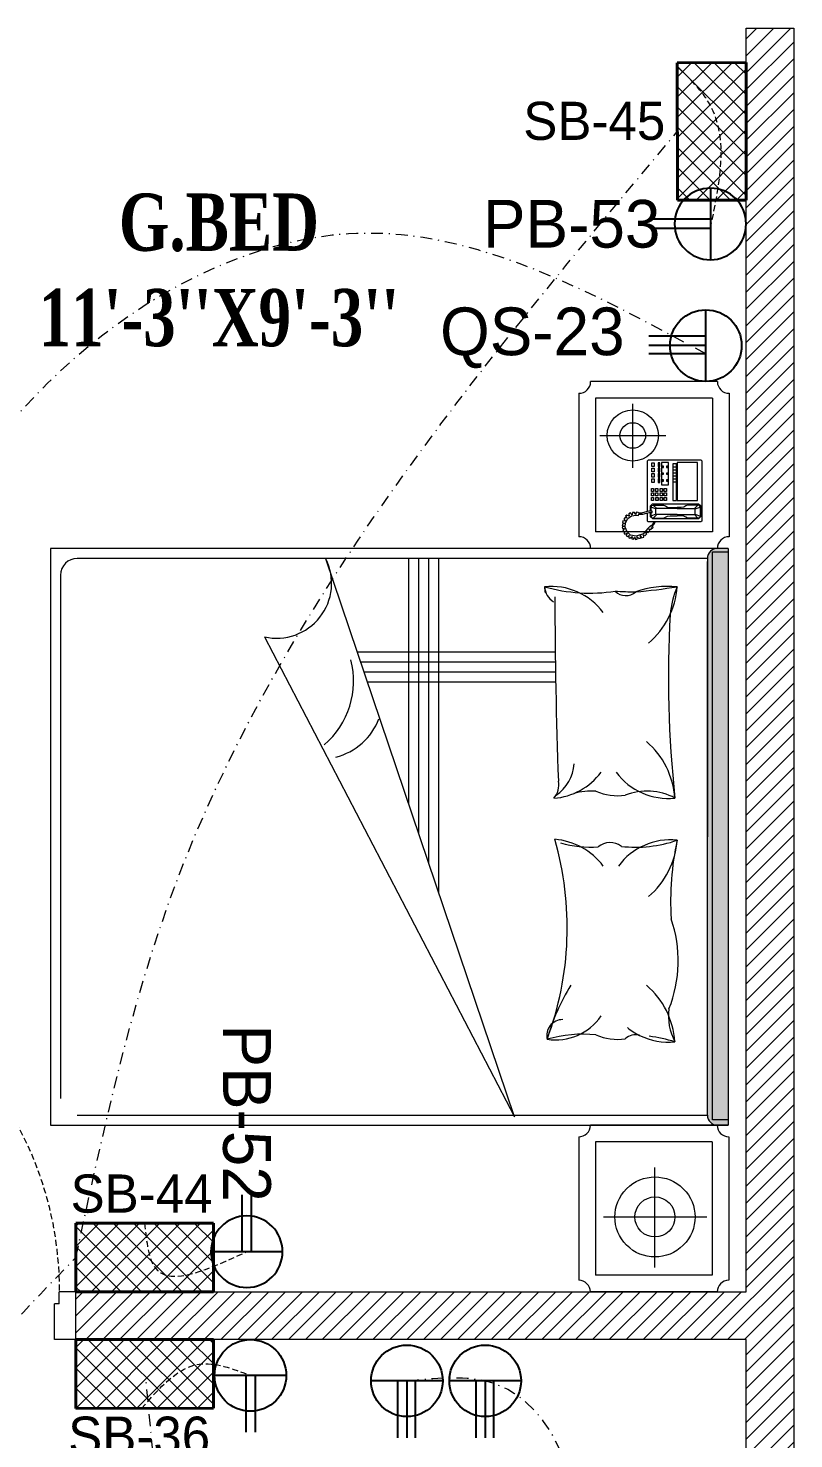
# Model space of a CAD drawing. Header units: inches. Extents: x 109699 to 44449955, y -10987 to 15824140.
# Drawn here: x 199051.5 to 199131.6, y -3446.8 to -3299 of the extents above; entities that cross this region are included whole.
import ezdxf

# ---------------------------------------------------------------- set-up
doc = ezdxf.new("R2010")
doc.units = ezdxf.units.IN
doc.header["$LTSCALE"] = 5
doc.header["$MEASUREMENT"] = 0
for name, pattern in [('DASHDOT', [1, 0.5, -0.25, 0, -0.25]), ('DASHED2', [0.375, 0.25, -0.125]), ('HIDDEN', [0.375, 0.25, -0.125])]:
    doc.linetypes.add(name, pattern=pattern)
doc.layers.get('0').update_dxf_attribs({"color": 123})
for name, color, linetype, lineweight in [('@NORMAL', 7, 'Continuous', 5), ('AC In', 244, 'DASHED2', 30), ('door', 8, 'Continuous', 9), ('E-Con-Point', 5, 'DASHED2', 13), ('E-PB-Socket-5A', 203, 'Continuous', 13), ('E-QS-Socket-15A', 1, 'Continuous', 9), ('E-SB-Switch-Board', 106, 'Continuous', 18), ('fixture', 255, 'Continuous', 0), ('ha', 252, 'Continuous', 5), ('QS For edit', 139, 'Continuous', 35), ('SB', 1, 'DASHDOT', 20), ('WALL-1', 8, 'Continuous', 9)]:
    doc.layers.add(name, color=color, linetype=linetype, lineweight=lineweight)
doc.layers.add('T', color=8, linetype='Continuous')
doc.styles.get("Standard").update_dxf_attribs({"font": 'times.ttf'})
doc.styles.add('style2', font='ARIALN.TTF', dxfattribs={"width": 0.75, "height": 3})

# ---------------------------------------------------------------- blocks, each defined once
blk = doc.blocks.new('Door-40')
at = {"layer": 'door', "ltscale": 0.5}
for p, q in [((0, 40), (5, 40)), ((0, 40), (0, 37.75)), ((5, 40), (5, 38.24999999999636)), ((0, 37.75), (3.75, 37.75000000000364)), ((3.75, 38.24999999999636), (3.75, 37.75000000000364)), ((3.75, 38.24999999999636), (5, 38.24999999999636)), ((0, 0), (0, 2.25)), ((0, 2.25), (3.75, 2.249999999996362)), ((3.75, 1.750000000003638), (3.75, 2.249999999996362)), ((3.75, 1.750000000003638), (5, 1.750000000003638)), ((4.010000000002037, 1.760000000002037), (4.010000000002037, 1.75)), ((5.010000000002037, 1.760000000002037), (4.010000000002037, 1.760000000002037)), ((5, 1.750000000003638), (5.010400642058812, 1.750000000007276)), ((5, 0), (5, 1.750000000003638)), ((5.135000000002037, 2.913192669428099), (5.145000000004075, 2.913192669428099)), ((5.135000000002037, 1.885000000002037), (5.135000000002037, 2.913192669428099)), ((5.145000000004075, 1.895000000000437), (5.145000000004075, 1.884599357945262)), ((0, 0), (5, 0)), ((0, 0), (5, 0))]:
    blk.add_line(p, q, dxfattribs=at)
blk.add_lwpolyline([(41.625, 3.145000000000437), (5.145000000004075, 3.145000000000437), (5.145000000004075, 1.895000000000437), (41.625, 1.895000000000437)], close=True, dxfattribs=at)
blk.add_circle((5.135000000002037, 1.760000000002037), 0.1249999999999983, dxfattribs=at)
at = {"layer": 'door', "linetype": 'HIDDEN', "ltscale": 0.5}
blk.add_arc((5.156161382139544, 1.755015969829401), 36.49531813451388, 2.182731632980644, 90.24516611661387, dxfattribs=at)
blk = doc.blocks.new('tgfre')
at = {"layer": 'fixture'}
h = blk.add_hatch(color=256, dxfattribs=at)
edge = h.paths.add_edge_path()
edge.add_line((17689.79332129713, -2545028.964245582), (17718.97156130848, -2545028.964245582))
edge.add_ellipse((17718.97156130848, -2545027.915925581), major_axis=(0.7412741810021313, 0.7412741810021312), ratio=0.999999999963271, start_angle=225.0000000010522, end_angle=315.0000355364076)
edge.add_line((17720.01988130889, -2545027.915924931), (17720.01988130884, -2545027.915925581))
edge.add_line((17720.01988130884, -2545027.915925581), (17720.01988130884, -2545026.804643255))
edge.add_line((17720.01988130884, -2545026.804643255), (17719.45594405886, -2545026.804643255))
edge.add_line((17719.45594405886, -2545026.804643255), (17719.45594405886, -2545028.442643255))
edge.add_line((17719.45594405886, -2545028.442643255), (17659.91620128561, -2545028.442643255))
edge.add_line((17659.91620128561, -2545028.442643255), (17659.91620128561, -2545026.804643255))
edge.add_line((17659.91620128561, -2545026.804643255), (17659.56676128539, -2545026.804643255))
edge.add_line((17659.56676128539, -2545026.804643255), (17659.56676128539, -2545027.915925581))
edge.add_ellipse((17660.6150812858, -2545027.915925581), major_axis=(0.7412741809921982, 0.7412741809921981), ratio=0.9999999999881061, start_angle=134.9999999996593, end_angle=225.0001842073806)
edge.add_line((17660.61508465616, -2545028.964245581), (17660.61508128577, -2545028.964245581))
edge.add_line((17660.61508128577, -2545028.964245582), (17689.79332129713, -2545028.964245582))
blk.add_hatch(color=256, dxfattribs=at).paths.add_polyline_path([(17659.91620128561, -2545026.804643255), (17659.91620128561, -2545028.442643255), (17719.45594405886, -2545028.442643255), (17719.45594405886, -2545026.804643255)])
for p, q in [((17643.31780127913, -2545026.692885581), (17658.343721285, -2545026.692885581)), ((17659.56676128539, -2545026.804643255), (17659.56676128539, -2545097.740963253)), ((17659.56676128539, -2545026.804643255), (17720.01988130884, -2545026.804643255)), ((17659.91620128561, -2545028.442643255), (17659.91620128561, -2545026.804643255)), ((17659.91620128561, -2545026.804643255), (17719.45594405886, -2545026.804643255)), ((17719.45594405886, -2545026.804643255), (17720.01988130884, -2545026.804643255)), ((17719.45594405886, -2545026.804643255), (17719.45594405886, -2545028.442643255)), ((17720.01988130884, -2545026.804643255), (17720.01988130884, -2545027.915925581)), ((17720.01988130884, -2545097.740963253), (17720.01988130884, -2545026.804643255)), ((17721.2426569502, -2545026.716426946), (17736.26857695606, -2545026.716426946)), ((17642.09476127854, -2545027.915925581), (17642.09476127854, -2545041.194645581)), ((17659.56676128536, -2545027.915925581), (17659.56676128536, -2545041.194645581)), ((17720.01961694984, -2545027.939466946), (17720.01961694984, -2545041.218186945)), ((17737.49161695666, -2545027.939466946), (17737.49161695666, -2545041.218186945)), ((17643.84196127931, -2545028.440085581), (17657.81956128482, -2545028.440085581)), ((17643.84196127931, -2545028.440085581), (17643.84196127931, -2545040.670485581)), ((17650.40194669322, -2545029.560375268), (17650.32206470935, -2545029.640257252)), ((17650.32206470935, -2545029.640257252), (17650.32206470935, -2545035.152114148)), ((17650.40194669322, -2545029.560375268), (17656.71262343187, -2545029.560375268)), ((17654.91527879113, -2545029.879903204), (17655.07504275913, -2545029.680198244)), ((17654.91527879113, -2545034.712763236), (17654.91527879113, -2545029.879903204)), ((17655.07504275913, -2545029.80002122), (17655.03510176705, -2545029.959785188)), ((17655.07504275913, -2545029.680198244), (17656.2732725197, -2545029.680198244)), ((17655.23480672712, -2545029.720139236), (17655.07504275913, -2545029.80002122)), ((17655.23480672712, -2545029.720139236), (17656.19339053557, -2545029.720139236)), ((17655.43451168717, -2545030.239372132), (17655.23480672712, -2545029.720139236)), ((17655.99368557552, -2545030.239372132), (17656.19339053557, -2545029.720139236)), ((17656.19339053557, -2545029.720139236), (17656.35315450357, -2545029.80002122)), ((17656.2732725197, -2545029.680198244), (17656.47297747975, -2545029.879903204)), ((17656.35315450357, -2545029.80002122), (17656.39309549562, -2545029.959785188)), ((17656.47297747975, -2545029.879903204), (17656.47297747975, -2545034.672822244)), ((17656.71262343187, -2545029.560375268), (17656.79250541574, -2545029.640257252)), ((17656.79250541574, -2545029.640257252), (17656.79250541574, -2545035.152114148)), ((17657.81956128482, -2545028.440085581), (17657.81956128482, -2545040.670485581)), ((17719.45594405886, -2545028.442643255), (17659.91620128561, -2545028.442643255)), ((17660.61508128577, -2545028.964245582), (17689.79332129713, -2545028.964245582)), ((17660.61508128577, -2545028.964245582), (17660.61508128577, -2545094.945443253)), ((17689.79332129713, -2545028.964245582), (17660.9496985357, -2545028.964245582)), ((17718.97156130848, -2545028.964245582), (17689.79332129713, -2545028.964245582)), ((17718.97156130848, -2545094.945443253), (17718.97156130848, -2545028.964245582)), ((17721.76681695037, -2545028.463626945), (17735.74441695589, -2545028.463626945)), ((17721.76681695037, -2545028.463626945), (17721.76681695037, -2545040.694026945)), ((17729.63509071153, -2545039.852588492), (17729.63509071153, -2545029.03529376)), ((17735.74441695589, -2545028.463626945), (17735.74441695589, -2545040.694026945)), ((17650.56171066148, -2545029.99972618), (17650.56171066148, -2545032.116598757)), ((17654.55580986282, -2545029.99972618), (17650.56171066148, -2545029.99972618)), ((17654.55580986282, -2545032.116598757), (17654.55580986282, -2545029.99972618)), ((17655.03510176705, -2545029.959785188), (17655.03510176705, -2545031.038191972)), ((17655.03510176705, -2545029.959785188), (17655.39457069535, -2545030.319254116)), ((17655.03510176705, -2545031.038191972), (17655.11498375118, -2545031.237896932)), ((17655.11498375118, -2545031.237896932), (17655.23480672712, -2545031.437601892)), ((17655.39457069535, -2545030.319254116), (17655.43451168717, -2545030.239372132)), ((17655.39457069535, -2545032.116598757), (17655.39457069535, -2545030.319254116)), ((17655.99368557552, -2545030.239372132), (17655.43451168717, -2545030.239372132)), ((17656.03362656757, -2545030.319254116), (17655.99368557552, -2545030.239372132)), ((17656.39309549562, -2545029.959785188), (17656.03362656757, -2545030.319254116)), ((17656.03362656757, -2545032.116598757), (17656.03362656757, -2545030.319254116)), ((17656.31321351152, -2545031.237896932), (17656.19339053557, -2545031.437601892)), ((17656.39309549562, -2545031.038191972), (17656.31321351152, -2545031.237896932)), ((17656.39309549562, -2545029.959785188), (17656.39309549562, -2545031.038191972)), ((17650.56171066148, -2545032.116598757), (17654.55580986282, -2545032.116598757)), ((17650.72147462948, -2545032.19648074), (17650.72147462948, -2545032.59589066)), ((17654.55580986282, -2545032.19648074), (17650.72147462948, -2545032.19648074)), ((17650.72147462948, -2545032.59589066), (17654.55580986282, -2545032.59589066)), ((17651.04100256547, -2545032.19648074), (17651.04100256547, -2545032.59589066)), ((17651.3605305017, -2545032.19648074), (17651.3605305017, -2545032.59589066)), ((17651.68005843769, -2545032.19648074), (17651.68005843769, -2545032.59589066)), ((17651.99958637392, -2545032.19648074), (17651.99958637392, -2545032.59589066)), ((17652.31911431017, -2545032.19648074), (17652.31911431017, -2545032.59589066)), ((17652.63864224614, -2545032.19648074), (17652.63864224614, -2545032.59589066)), ((17654.55580986282, -2545032.59589066), (17654.55580986282, -2545032.19648074)), ((17655.23480672712, -2545031.437601892), (17655.27474771917, -2545031.717188836)), ((17655.27474771917, -2545031.717188836), (17655.27474771917, -2545032.116598757)), ((17655.27474771917, -2545032.875477604), (17655.27474771917, -2545032.116598757)), ((17655.39457069535, -2545032.116598757), (17655.39457069535, -2545034.273412324)), ((17656.03362656757, -2545032.116598757), (17656.03362656757, -2545034.273412324)), ((17656.19339053557, -2545031.437601892), (17656.15344954352, -2545031.717188836)), ((17656.15344954352, -2545031.717188836), (17656.15344954352, -2545032.116598757)), ((17656.15344954352, -2545032.875477604), (17656.15344954352, -2545032.116598757)), ((17647.73644824015, -2545040.232594247), (17647.73644824015, -2545033.309525618)), ((17650.56171066148, -2545033.035241572), (17650.56171066148, -2545033.754179428)), ((17652.91822919031, -2545033.035241572), (17650.56171066148, -2545033.035241572)), ((17650.56171066148, -2545033.754179428), (17652.91822919031, -2545033.754179428)), ((17650.6016516533, -2545033.953884388), (17650.6016516533, -2545034.113648356)), ((17651.00106157365, -2545033.953884388), (17650.6016516533, -2545033.953884388)), ((17650.6016516533, -2545034.113648356), (17651.00106157365, -2545034.113648356)), ((17650.96112058157, -2545033.115123556), (17650.96112058157, -2545033.234946532)), ((17651.08094355752, -2545033.115123556), (17650.96112058157, -2545033.115123556)), ((17650.96112058157, -2545033.234946532), (17651.08094355752, -2545033.234946532)), ((17650.96112058157, -2545033.554474468), (17650.96112058157, -2545033.674297444)), ((17651.08094355752, -2545033.554474468), (17650.96112058157, -2545033.554474468)), ((17650.96112058157, -2545033.674297444), (17651.08094355752, -2545033.674297444)), ((17651.00106157365, -2545034.113648356), (17651.00106157365, -2545033.953884388)), ((17651.08094355752, -2545033.234946532), (17651.08094355752, -2545033.115123556)), ((17651.08094355752, -2545033.674297444), (17651.08094355752, -2545033.554474468)), ((17651.16082554165, -2545033.953884388), (17651.16082554165, -2545034.113648356)), ((17651.56023546174, -2545033.953884388), (17651.16082554165, -2545033.953884388)), ((17651.16082554165, -2545034.113648356), (17651.56023546174, -2545034.113648356)), ((17651.56023546174, -2545034.113648356), (17651.56023546174, -2545033.953884388)), ((17651.79988141387, -2545033.115123556), (17651.68005843769, -2545033.115123556)), ((17651.68005843769, -2545033.115123556), (17651.68005843769, -2545033.234946532)), ((17651.68005843769, -2545033.234946532), (17651.79988141387, -2545033.234946532)), ((17651.79988141387, -2545033.554474468), (17651.68005843769, -2545033.554474468)), ((17651.68005843769, -2545033.554474468), (17651.68005843769, -2545033.674297444)), ((17651.68005843769, -2545033.674297444), (17651.79988141387, -2545033.674297444)), ((17651.71999942974, -2545033.953884388), (17651.71999942974, -2545034.113648356)), ((17652.11940934986, -2545033.953884388), (17651.71999942974, -2545033.953884388)), ((17651.71999942974, -2545034.113648356), (17652.11940934986, -2545034.113648356)), ((17651.79988141387, -2545033.234946532), (17651.79988141387, -2545033.115123556)), ((17651.79988141387, -2545033.674297444), (17651.79988141387, -2545033.554474468)), ((17652.11940934986, -2545034.113648356), (17652.11940934986, -2545033.953884388)), ((17652.67858323822, -2545033.953884388), (17652.27917331809, -2545033.953884388)), ((17652.27917331809, -2545033.953884388), (17652.27917331809, -2545034.113648356)), ((17652.27917331809, -2545034.113648356), (17652.67858323822, -2545034.113648356)), ((17652.51881927022, -2545033.115123556), (17652.39899629404, -2545033.115123556)), ((17652.39899629404, -2545033.115123556), (17652.39899629404, -2545033.234946532)), ((17652.39899629404, -2545033.234946532), (17652.51881927022, -2545033.234946532)), ((17652.51881927022, -2545033.554474468), (17652.39899629404, -2545033.554474468)), ((17652.39899629404, -2545033.554474468), (17652.39899629404, -2545033.674297444)), ((17652.39899629404, -2545033.674297444), (17652.51881927022, -2545033.674297444)), ((17652.51881927022, -2545033.234946532), (17652.51881927022, -2545033.115123556)), ((17652.51881927022, -2545033.674297444), (17652.51881927022, -2545033.554474468)), ((17652.67858323822, -2545034.113648356), (17652.67858323822, -2545033.953884388)), ((17652.91822919031, -2545033.754179428), (17652.91822919031, -2545033.035241572)), ((17653.27769811839, -2545033.474592484), (17653.27769811839, -2545033.234946532)), ((17653.27769811839, -2545033.234946532), (17653.59722605461, -2545033.234946532)), ((17653.59722605461, -2545033.474592484), (17653.27769811839, -2545033.474592484)), ((17653.27769811839, -2545033.913943396), (17653.27769811839, -2545033.674297444)), ((17653.27769811839, -2545033.674297444), (17653.59722605461, -2545033.674297444)), ((17653.59722605461, -2545033.913943396), (17653.27769811839, -2545033.913943396)), ((17653.27769811839, -2545034.3932353), (17653.27769811839, -2545034.153589348)), ((17653.27769811839, -2545034.153589348), (17653.59722605461, -2545034.153589348)), ((17653.59722605461, -2545033.234946532), (17653.59722605461, -2545033.474592484)), ((17653.59722605461, -2545033.674297444), (17653.59722605461, -2545033.913943396)), ((17653.59722605461, -2545034.153589348), (17653.59722605461, -2545034.3932353)), ((17653.75699002261, -2545033.234946532), (17654.07651795883, -2545033.234946532)), ((17653.75699002261, -2545033.474592484), (17653.75699002261, -2545033.234946532)), ((17654.07651795883, -2545033.474592484), (17653.75699002261, -2545033.474592484)), ((17653.75699002261, -2545033.913943396), (17653.75699002261, -2545033.674297444)), ((17653.75699002261, -2545033.674297444), (17654.07651795883, -2545033.674297444)), ((17654.07651795883, -2545033.913943396), (17653.75699002261, -2545033.913943396)), ((17653.75699002261, -2545034.153589348), (17654.07651795883, -2545034.153589348)), ((17653.75699002261, -2545034.3932353), (17653.75699002261, -2545034.153589348)), ((17654.07651795883, -2545033.234946532), (17654.07651795883, -2545033.474592484)), ((17654.07651795883, -2545033.674297444), (17654.07651795883, -2545033.913943396)), ((17654.07651795883, -2545034.153589348), (17654.07651795883, -2545034.3932353)), ((17654.23628192683, -2545033.474592484), (17654.23628192683, -2545033.234946532)), ((17654.23628192683, -2545033.234946532), (17654.55580986282, -2545033.234946532)), ((17654.55580986282, -2545033.474592484), (17654.23628192683, -2545033.474592484)), ((17654.23628192683, -2545033.913943396), (17654.23628192683, -2545033.674297444)), ((17654.23628192683, -2545033.674297444), (17654.55580986282, -2545033.674297444)), ((17654.55580986282, -2545033.913943396), (17654.23628192683, -2545033.913943396)), ((17654.23628192683, -2545034.113648356), (17654.55580986282, -2545034.113648356)), ((17654.23628192683, -2545034.353294308), (17654.23628192683, -2545034.113648356)), ((17654.55580986282, -2545033.234946532), (17654.55580986282, -2545033.474592484)), ((17654.55580986282, -2545033.674297444), (17654.55580986282, -2545033.913943396)), ((17654.55580986282, -2545034.113648356), (17654.55580986282, -2545034.353294308)), ((17655.03510176705, -2545033.554474468), (17655.11498375118, -2545033.354769508)), ((17655.03510176705, -2545034.632881252), (17655.03510176705, -2545033.554474468)), ((17655.03510176705, -2545034.632881252), (17655.39457069535, -2545034.273412324)), ((17655.11498375118, -2545033.354769508), (17655.23480672712, -2545033.155064548)), ((17655.23480672712, -2545033.155064548), (17655.27474771917, -2545032.875477604)), ((17655.39457069535, -2545034.273412324), (17655.43451168717, -2545034.353294308)), ((17656.03362656757, -2545034.273412324), (17655.99368557552, -2545034.353294308)), ((17656.39309549562, -2545034.632881252), (17656.03362656757, -2545034.273412324)), ((17656.19339053557, -2545033.155064548), (17656.15344954352, -2545032.875477604)), ((17656.31321351152, -2545033.354769508), (17656.19339053557, -2545033.155064548)), ((17656.39309549562, -2545033.554474468), (17656.31321351152, -2545033.354769508)), ((17656.39309549562, -2545034.632881252), (17656.39309549562, -2545033.554474468)), ((17650.32206470935, -2545035.152114148), (17650.40194669322, -2545035.231996132)), ((17655.71208607324, -2545035.231996132), (17650.40194669322, -2545035.231996132)), ((17650.6016516533, -2545034.552999268), (17651.00106157365, -2545034.552999268)), ((17650.6016516533, -2545034.79264522), (17650.6016516533, -2545034.552999268)), ((17651.00106157365, -2545034.79264522), (17650.6016516533, -2545034.79264522)), ((17651.00106157365, -2545034.552999268), (17651.00106157365, -2545034.79264522)), ((17651.16082554165, -2545034.79264522), (17651.16082554165, -2545034.552999268)), ((17651.16082554165, -2545034.552999268), (17651.56023546174, -2545034.552999268)), ((17651.56023546174, -2545034.79264522), (17651.16082554165, -2545034.79264522)), ((17651.56023546174, -2545034.552999268), (17651.56023546174, -2545034.79264522)), ((17651.71999942974, -2545034.552999268), (17652.11940934986, -2545034.552999268)), ((17651.71999942974, -2545034.79264522), (17651.71999942974, -2545034.552999268)), ((17652.11940934986, -2545034.79264522), (17651.71999942974, -2545034.79264522)), ((17652.11940934986, -2545034.552999268), (17652.11940934986, -2545034.79264522)), ((17652.27917331809, -2545034.79264522), (17652.27917331809, -2545034.552999268)), ((17652.27917331809, -2545034.552999268), (17652.67858323822, -2545034.552999268)), ((17652.67858323822, -2545034.79264522), (17652.27917331809, -2545034.79264522)), ((17652.67858323822, -2545034.552999268), (17652.67858323822, -2545034.79264522)), ((17653.59722605461, -2545034.3932353), (17653.27769811839, -2545034.3932353)), ((17653.27769811839, -2545034.832586212), (17653.27769811839, -2545034.59294026)), ((17653.27769811839, -2545034.59294026), (17653.59722605461, -2545034.59294026)), ((17653.59722605461, -2545034.832586212), (17653.27769811839, -2545034.832586212)), ((17653.59722605461, -2545034.59294026), (17653.59722605461, -2545034.832586212)), ((17654.07651795883, -2545034.3932353), (17653.75699002261, -2545034.3932353)), ((17653.75699002261, -2545034.832586212), (17653.75699002261, -2545034.59294026)), ((17653.75699002261, -2545034.59294026), (17654.07651795883, -2545034.59294026)), ((17654.07651795883, -2545034.832586212), (17653.75699002261, -2545034.832586212)), ((17654.07651795883, -2545034.59294026), (17654.07651795883, -2545034.832586212)), ((17654.55580986282, -2545034.353294308), (17654.23628192683, -2545034.353294308)), ((17654.23628192683, -2545034.59294026), (17654.55580986282, -2545034.59294026)), ((17654.23628192683, -2545034.832586212), (17654.23628192683, -2545034.59294026)), ((17654.55580986282, -2545034.832586212), (17654.23628192683, -2545034.832586212)), ((17654.55580986282, -2545034.59294026), (17654.55580986282, -2545034.832586212)), ((17655.11498375118, -2545034.912468196), (17654.91527879113, -2545034.712763236)), ((17655.07504275913, -2545034.79264522), (17655.03510176705, -2545034.632881252)), ((17655.23480672712, -2545034.872527204), (17655.07504275913, -2545034.79264522)), ((17655.67674789164, -2545034.912468196), (17655.11498375118, -2545034.912468196)), ((17655.43451168717, -2545034.353294308), (17655.23480672712, -2545034.872527204)), ((17655.23480672712, -2545034.872527204), (17655.67610032868, -2545034.872527204)), ((17655.99368557552, -2545034.353294308), (17655.43451168717, -2545034.353294308)), ((17655.79398061548, -2545034.752704228), (17655.67415763927, -2545034.752704228)), ((17655.67415763927, -2545034.752704228), (17655.67974206124, -2545035.097145343)), ((17655.67974206124, -2545035.097145343), (17655.77673816163, -2545035.501547888)), ((17655.77673816163, -2545035.501547888), (17655.87373426178, -2545035.881686296)), ((17655.81715320126, -2545035.072881205), (17655.79398061548, -2545034.752704228)), ((17655.80265271978, -2545034.872527204), (17656.19339053557, -2545034.872527204)), ((17656.2732725197, -2545034.912468196), (17655.80554342142, -2545034.912468196)), ((17655.87373426178, -2545035.331698817), (17655.81715320126, -2545035.072881205)), ((17656.71262343187, -2545035.231996132), (17655.8519378948, -2545035.231996132)), ((17655.97073036194, -2545035.711837225), (17655.87373426178, -2545035.331698817)), ((17655.99497938086, -2545035.905950434), (17655.97073036194, -2545035.711837225)), ((17655.99368557552, -2545034.353294308), (17656.19339053557, -2545034.872527204)), ((17656.19339053557, -2545034.872527204), (17656.35315450357, -2545034.79264522)), ((17656.47297747975, -2545034.672822244), (17656.2732725197, -2545034.912468196)), ((17656.35315450357, -2545034.79264522), (17656.39309549562, -2545034.632881252)), ((17656.79250541574, -2545035.152114148), (17656.71262343187, -2545035.231996132)), ((17657.03222397459, -2545034.522319588), (17656.79250541574, -2545034.433176292)), ((17656.79250541574, -2545034.59294026), (17656.96890705641, -2545034.641992799)), ((17656.96890705641, -2545034.641992799), (17657.13071692167, -2545034.768705601)), ((17657.14478733874, -2545034.634953209), (17657.03222397459, -2545034.522319588)), ((17657.13071692167, -2545034.768705601), (17657.17292820031, -2545034.825022412)), ((17657.2292098685, -2545034.712388792), (17657.14478733874, -2545034.634953209)), ((17657.17292820031, -2545034.825022412), (17657.25735073033, -2545034.817982779)), ((17657.25735073033, -2545034.817982779), (17657.17292820031, -2545034.902457995)), ((17657.17292820031, -2545034.902457995), (17657.49654790314, -2545035.191081595)), ((17657.37694931673, -2545034.656071981), (17657.2292098685, -2545034.712388792)), ((17657.44730142973, -2545034.726468015), (17657.37694931673, -2545034.656071981)), ((17657.3910197338, -2545034.846141185), (17657.44730142973, -2545034.726468015)), ((17657.48951268088, -2545034.768705601), (17657.3910197338, -2545034.846141185)), ((17657.59504085022, -2545034.88133918), (17657.48951268088, -2545034.768705601)), ((17657.49654790314, -2545035.191081595), (17658.02418872216, -2545035.641615993)), ((17657.5106183202, -2545035.113646012), (17657.59504085022, -2545034.88133918)), ((17657.72870988114, -2545035.001012392), (17657.5106183202, -2545035.113646012)), ((17657.91162535801, -2545035.177002372), (17657.72870988114, -2545035.001012392)), ((17657.86941407938, -2545035.430427975), (17657.91162535801, -2545035.177002372)), ((17658.05232958397, -2545035.317794397), (17657.86941407938, -2545035.430427975)), ((17658.03189753456, -2545035.655220868), (17658.29863681633, -2545036.415497648)), ((17658.20710422675, -2545035.479705195), (17658.05232958397, -2545035.317794397)), ((17658.14378733627, -2545035.655695175), (17658.20710422675, -2545035.479705195)), ((17658.38754991847, -2545035.630956694), (17658.14505965562, -2545035.655220868)), ((17658.46029697525, -2545035.873598214), (17658.38754991847, -2545035.630956694)), ((17734.92281371579, -2545034.455995287), (17724.43550321204, -2545034.455995287)), ((17651.12059096288, -2545036.778774595), (17644.40871224046, -2545036.778774595)), ((17655.80098718058, -2545036.229472485), (17655.78482115964, -2545036.423585693)), ((17655.78482115964, -2545036.423585693), (17656.01922842447, -2545036.464025959)), ((17656.01922842447, -2545036.464025959), (17655.79290418231, -2545036.601522811)), ((17655.79290418231, -2545036.601522811), (17655.80907020325, -2545036.819900193)), ((17655.88990028246, -2545036.140503908), (17655.80098718058, -2545036.229472485)), ((17655.80907020325, -2545036.819900193), (17656.06772646232, -2545036.844164331)), ((17656.06772646232, -2545036.844164331), (17655.84140222019, -2545037.022101448)), ((17655.84140222019, -2545037.022101448), (17655.94648134301, -2545037.208126647)), ((17655.87373426178, -2545035.881686296), (17655.86565126377, -2545036.091975597)), ((17655.86565126377, -2545036.091975597), (17655.88990028246, -2545036.140503908)), ((17655.94648134301, -2545037.208126647), (17656.1889715814, -2545037.159598336)), ((17655.98689638288, -2545036.116239771), (17655.99497938086, -2545035.905950434)), ((17656.13239054527, -2545036.221384402), (17655.98689638288, -2545036.116239771)), ((17656.1889715814, -2545037.159598336), (17656.07580948502, -2545037.386063764)), ((17656.10005850368, -2545036.407409602), (17656.13239054527, -2545036.221384402)), ((17656.14047354355, -2545036.916956816), (17656.10005850368, -2545036.407409602)), ((17656.44762786492, -2545037.305183233), (17656.14047354355, -2545036.916956816)), ((17658.18547469523, -2545037.022101448), (17657.82982231159, -2545037.369887636)), ((17658.29863681633, -2545036.415497648), (17658.18547469523, -2545037.022101448)), ((17658.20164071617, -2545037.159598336), (17658.43604795632, -2545037.232390785)), ((17658.31480283724, -2545037.377975719), (17658.20164071617, -2545037.159598336)), ((17658.2258897351, -2545035.962566791), (17658.46029697525, -2545035.873598214)), ((17658.48454601859, -2545035.954478745), (17658.2258897351, -2545035.962566791)), ((17658.50071203953, -2545037.070629759), (17658.30671981457, -2545036.852252376)), ((17658.30671981457, -2545036.852252376), (17658.5572930754, -2545036.860340459)), ((17658.37138389752, -2545036.302264933), (17658.54112707914, -2545036.140503908)), ((17658.58962511702, -2545036.302264933), (17658.37138389752, -2545036.302264933)), ((17658.37946689577, -2545036.577258673), (17658.63004015663, -2545036.504466188)), ((17658.58962511702, -2545036.698579433), (17658.37946689577, -2545036.577258673)), ((17658.43604795632, -2545037.232390785), (17658.50071203953, -2545037.070629759)), ((17658.54112707914, -2545036.140503908), (17658.48454601859, -2545035.954478745)), ((17658.5572930754, -2545036.860340459), (17658.58962511702, -2545036.698579433)), ((17658.63004015663, -2545036.504466188), (17658.58962511702, -2545036.302264933)), ((17656.07580948502, -2545037.386063764), (17656.1970546041, -2545037.531648662)), ((17656.1970546041, -2545037.531648662), (17656.38296380636, -2545037.39415181)), ((17656.38296380636, -2545037.39415181), (17656.35063176477, -2545037.612529193)), ((17656.35063176477, -2545037.612529193), (17656.50420892544, -2545037.709585779)), ((17656.87602730561, -2545037.531648662), (17656.44762786492, -2545037.305183233)), ((17656.50420892544, -2545037.709585779), (17656.69820112601, -2545037.547824753)), ((17656.69820112601, -2545037.547824753), (17656.67395210706, -2545037.814730447)), ((17656.67395210706, -2545037.814730447), (17656.84369528844, -2545037.863258759)), ((17656.84369528844, -2545037.863258759), (17656.94877438684, -2545037.644881376)), ((17657.36100783126, -2545037.572088927), (17656.87602730561, -2545037.531648662)), ((17656.94877438684, -2545037.644881376), (17657.04577048699, -2545037.863258759)), ((17657.04577048699, -2545037.863258759), (17657.18318165166, -2545037.87943485)), ((17657.18318165166, -2545037.87943485), (17657.23976268753, -2545037.644881376)), ((17657.23976268753, -2545037.644881376), (17657.32867578967, -2545037.903699024)), ((17657.32867578967, -2545037.903699024), (17657.48225295034, -2545037.863258759)), ((17657.82982231159, -2545037.369887636), (17657.36100783126, -2545037.572088927)), ((17657.48225295034, -2545037.863258759), (17657.49033597304, -2545037.644881376)), ((17657.49033597304, -2545037.644881376), (17657.67624515065, -2545037.806642401)), ((17657.67624515065, -2545037.806642401), (17657.80557329266, -2545037.741937999)), ((17657.80557329266, -2545037.741937999), (17657.78132427373, -2545037.499296478)), ((17657.78132427373, -2545037.499296478), (17657.95106745508, -2545037.709585779)), ((17657.95106745508, -2545037.709585779), (17658.08039559709, -2545037.596353065)), ((17658.08039559709, -2545037.596353065), (17657.98339947229, -2545037.377975719)), ((17657.98339947229, -2545037.377975719), (17658.20972371416, -2545037.475032304)), ((17658.20972371416, -2545037.475032304), (17658.31480283724, -2545037.377975719)), ((17643.84196127931, -2545040.670485581), (17657.81956128482, -2545040.670485581)), ((17721.76681695037, -2545040.694026945), (17735.74441695589, -2545040.694026945)), ((17643.31780127913, -2545042.417685581), (17658.343721285, -2545042.417685581)), ((17721.2426569502, -2545042.441226945), (17736.26857695606, -2545042.441226945)), ((17670.44838954456, -2545044.89687155), (17670.44838954456, -2545065.606870901)), ((17671.49670954494, -2545044.882446766), (17671.49670954494, -2545065.253034192)), ((17672.54502954555, -2545044.866155507), (17672.54502954555, -2545064.899197483)), ((17673.5933495459, -2545044.847997619), (17673.5933495459, -2545064.545360774)), ((17719.13960531473, -2545049.172252135), (17660.6565738795, -2545068.911876844)), ((17668.84265702101, -2545075.335634144), (17719.13960531473, -2545049.172252135)), ((17695.68118733293, -2545057.09011063), (17660.61508128577, -2545057.09011063)), ((17692.57530601969, -2545058.13843063), (17660.61508128577, -2545058.13843063)), ((17689.46942470648, -2545059.186750629), (17660.61508128577, -2545059.186750629)), ((17686.363543393, -2545060.23507063), (17660.61508128577, -2545060.23507063)), ((17659.56676128539, -2545097.740963253), (17720.01988130884, -2545097.740963253)), ((17662.36228128654, -2545096.692643254), (17717.22436130795, -2545096.692643254))]:
    blk.add_line(p, q, dxfattribs=at)
for centre, major_axis, ratio, start_param, end_param in [((17642.09476127854, -2545026.692885581), (0.8648198778278127, 0.8648198778278127), 0.9999999999815962, 3.926990816996443, 5.497787143772936), ((17659.56676128536, -2545026.692885581), (0.8648198778264486, 0.8648198778264485), 0.999999999984751, 2.35619449018472, 3.926990816994866), ((17720.01961694984, -2545026.716426946), (-0.8648198778264484, 0.8648198778264485), 0.999999999984751, 2.35619449018472, 3.926990816994866), ((17737.49161695666, -2545026.716426946), (-0.8648198778278127, 0.8648198778278127), 0.9999999999815963, 0.7853981634066498, 2.356194490183143), ((17660.61508128577, -2545027.915925581), (-0.7412741809892912, 0.7412741809892913), 0.9999999999977218, 0.7853981633985874, 2.356194490191206), ((17718.97156130848, -2545027.915925581), (0.7412741809892913, 0.7412741809892912), 0.9999999999977218, 3.92699081698838, 5.497787143780999), ((17729.63509071153, -2545034.455995287), (2.965096723956786, 2.965096723956786), 0.9999999999979776, 5.497787143781126, 11.78097245096071), ((17674.32955761929, -2545033.015640169), (-7.621574899196436, 7.621574899196438), 0.9999999999966472, 0.7034521686545641, 1.111673256604227), ((17607.13951160503, -2545041.264960937), (40.43344295396098, 40.43344295396097), 0.9999999999668296, 5.581734797323774, 5.658168590841135), ((17662.98815135998, -2545040.672421404), (-6.052860419709783, 6.052860419709785), 0.9999999999980501, 4.632433733463254, 5.427748761502068), ((17667.5264830768, -2545022.614695308), (-7.284339025865555, 7.284339025865555), 0.9999999999870376, 1.963806952785807, 2.256134098131581), ((17673.06365379403, -2544914.925439957), (-83.52485605111428, 83.5248560511143), 0.9999999999999984, 2.300577228777077, 2.463710463833169), ((17686.33824084335, -2545040.904405956), (6.052860419705463, 6.052860419705462), 0.99999999999856, 0.8554365456772662, 1.650751573716696), ((17678.98471832398, -2545033.062168676), (-4.801487673579789, 4.801487673579789), 0.9999999999950706, 2.994480553302152, 4.029790300661771), ((17691.18061328691, -2545035.286239496), (-4.366952424934104, 4.366952424934106), 0.99999999999746, 0.292755243035264, 1.164104333420051), ((17696.90424968346, -2545032.830184124), (4.80148767357979, 4.801487673579789), 0.9999999999950703, 2.253395006517815, 3.288704753877434), ((17677.66603253892, -2545036.477416792), (9.34650725294381, 9.34650725294381), 0.9999999999911381, 5.38424812159791, 5.832658117851593), ((17696.5005750572, -2545002.898519261), (-21.15430548478198, 21.15430548478198), 0.999999999999357, 2.142283920821784, 2.419522610122943), ((17689.55072716382, -2545040.672421404), (-6.052860419709783, 6.052860419709785), 0.9999999999980501, 4.632433733463254, 5.427748761502068), ((17702.80142664057, -2545045.568999407), (-9.581715043808412, 9.581715043808417), 0.999999999999743, -1.165834720622844, -0.4541049723402379), ((17711.87036420283, -2545040.904405956), (6.052860419705463, 6.052860419705462), 0.99999999999856, 0.8554365456772662, 1.650751573716696), ((17708.63128554501, -2545027.584745407), (3.861607688792253, 3.861607688792252), 0.999999999999584, 3.780310137491724, 4.431551139582046), ((17704.51684168322, -2545033.062168676), (-4.801487673568309, 4.80148767356831), 0.9999999999989069, 3.468617536284653, 4.029790300659894), ((17728.60435613841, -2545037.465243239), (-12.77581491874902, 12.77581491874902), 0.9999999999891834, 0.4992438592357962, 0.6514842584829568), ((17729.63509071153, -2545034.455995287), (1.482548361980474, 1.482548361980474), 0.9999999999951699, 5.497787143779723, 11.78097245095931), ((17647.73644824015, -2545036.778774595), (-1.897661903342044, 1.897661903342044), 0.9999999999942601, 3.926990816990111, 10.2101761241697), ((17647.73644824015, -2545036.778774595), (0.9488309516675124, 0.9488309516675123), 0.9999999999908132, 5.497787143777544, 11.78097245095713), ((17662.96415838687, -2545037.517042017), (-1.102448012653055, 1.102448012653056), 0.9999999999999545, 3.132405170083446, 4.663019562214575), ((17581.61015783696, -2545034.872070438), (58.35883320381981, 58.35883320381978), 0.9999999999705963, 5.452243507707301, 5.478372883497673), ((17704.51684168322, -2545033.062168676), (4.801487674154708, 4.801487674154707), 0.9999999998801301, 4.816068909878476, 5.039413863042753), ((17712.14158930499, -2545036.470978566), (-1.133333663368411, 1.133333663368411), 0.9999999999876115, 0.5297180378014543, 1.540574951822646), ((17646.93877302899, -2545041.251110086), (12.24513547722147, 12.24513547722146), 0.9999999999977098, 5.218958635666583, 5.649754553344403), ((17679.61875571372, -2545038.340047881), (4.153826495701253, 4.153826495701252), 0.9999999999923088, 5.096657511720863, 5.629328349409318), ((17692.30724275933, -2545039.149880158), (1.351963359252402, 1.351963359252402), 0.9999999999999313, 1.694423054014936, 3.070069144045654), ((17705.15087907296, -2545038.340047881), (-4.153826495634648, 4.153826495634648), 0.9999999999889267, 3.525861184932488, 4.058532022624131), ((17670.34167387959, -2545045.320512589), (4.801487673587746, 4.801487673587745), 0.999999999994828, 1.423684226505278, 2.458993973862464), ((17678.98471832398, -2545045.552497141), (-4.80148767358759, 4.801487673587592), 0.9999999999977194, 4.002356349221028, 4.859501080671604), ((17697.15987131398, -2545045.550519163), (-5.040032741019953, 5.040032741019954), 0.9999999999951115, -0.1375363438338613, 0.6997033025085844), ((17705.31719616504, -2545044.866944945), (4.078340214566077, 4.078340214566076), 0.9999999999938577, 5.345282507078382, 6.470934117178472), ((17642.09476127854, -2545042.417685581), (-0.8648198778278127, 0.8648198778278127), 0.9999999999815963, 3.926990816996443, 5.497787143772936), ((17659.56676128536, -2545042.417685581), (-0.8648198778264484, 0.8648198778264485), 0.999999999984751, -0.785398163405073, 0.7853981634050728), ((17691.41235733108, -2545041.167349803), (4.53097488220449, 4.53097488220449), 0.999999999990302, 2.272825078499774, 2.63946220235339), ((17679.35610985881, -2545041.116679943), (8.151668267036735, 8.151668267036735), 0.9999999999954289, 5.214964124877698, 5.559840784276939), ((17723.56990466159, -2545042.040400274), (-9.25373069536983, 9.253730695369834), 0.999999999999024, 0.6777040404955534, 1.072253443202489), ((17720.01961694984, -2545042.441226945), (0.8648198778264486, 0.8648198778264485), 0.999999999984751, 5.497787143774514, 7.068583470584659), ((17737.49161695666, -2545042.441226945), (0.8648198778278127, 0.8648198778278127), 0.9999999999815962, 0.7853981634066501, 2.356194490183143), ((17681.88104193792, -2545047.182311005), (-3.020890983077819, 3.02089098307782), 0.9999999999933377, 4.513910025168488, 5.436253416970747), ((17699.31430102276, -2545077.298515191), (23.79828175053945, 23.79828175053945), 0.99999999999973, 0.4302350312666292, 1.064006330457687), ((17662.86891402645, -2544455.958603579), (-416.4767292855888, 416.4767292855889), 0.9999999999998579, 2.35923115214334, 2.392011071090213), ((17684.3755087241, -2545046.634591355), (-1.490628077106551, 1.490628077106551), 0.999999999995515, -1.499254248577064, -0.5869502061760998), ((17717.03889570766, -2545024.303008708), (-15.74692476594265, 15.74692476594265), 0.9999999999920598, 1.803795802673357, 2.082417732349874), ((17710.61948507617, -2545044.121304797), (-1.180901493422642, 1.180901493422642), 0.9999999999971299, 0.7814305878650298, 2.597081988017901), ((17663.46670902451, -2545044.030855804), (-1.407227852663188, 1.407227852663188), 0.9999999999895683, 2.4167723173938, 3.377930904139904), ((17662.98815135998, -2545037.478275309), (6.052860420537196, 6.052860420537194), 0.9999999999505341, 3.997029199290837, 4.072580214606678), ((17675.09992130197, -2545069.46307768), (4.623227380008562, 4.623227380008561), 0.9999999999974487, 5.745384866868091, 6.704179791864133), ((17673.44903069997, -2545074.836509078), (-6.243567706311391, 6.243567706311393), 0.9999999999996472, 4.636101309681122, 5.748612376874571), ((17663.22225230158, -2545074.070143119), (4.073721684937504, 4.073721684937503), 0.9999999999972083, 5.276320299667716, 7.530142196727566), ((17662.36228128654, -2545094.945443253), (-1.235456968314272, 1.235456968314273), 0.9999999999996845, 0.7853981633976059, 2.356194490192187)]:
    blk.add_ellipse(centre, major_axis=major_axis, ratio=ratio, start_param=start_param, end_param=end_param, dxfattribs=at)
blk = doc.blocks.new('A$C4DCB0E22')
h = blk.add_hatch()
h.set_pattern_fill('ANSI37', color=256, scale=15, angle=90.05046403147966, style=0)
h.set_pattern_definition([(135.0504640314797, (0, 0), (-1.324656962164393, -1.326992438783809), []), (225.0504640314796, (0, 0), (1.326992438783809, -1.324656962164393), [])])
h.paths.add_polyline_path([(0.0158499618895469, -4.176303718850249e-06), (-3.779117417224143e-06, 17.9999888419976), (8.999992730033242, 18.00791571250107), (9.015846471040199, 0.007922694199763214)])
at = {"lineweight": 40}
for p, q in [((-3.779117417224143e-06, 17.9999888419976), (8.999992730033242, 18.00791571250107)), ((0.0158499618895469, -4.176303718850249e-06), (-3.779117417224143e-06, 17.9999888419976)), ((9.015846471040199, 0.007922694199763214), (8.999992730033242, 18.00791571250107)), ((0.0158499618895469, -4.176303718850249e-06), (9.015846471040199, 0.007922694199763214))]:
    blk.add_line(p, q, dxfattribs=at)
blk = doc.blocks.new('A$C0EEE0DA8')
at = {"lineweight": 25}
for p, q in [((9.859886922386067, 11.01563311866266), (9.859886922386067, 3.514223118661903)), ((9.859886922386067, 7.754928118662065), (15.8195753665932, 7.754928118662065)), ((9.859886922386067, 6.774928118662501), (15.8195753665932, 6.774928118662501))]:
    blk.add_line(p, q, dxfattribs=at)
blk.add_circle((9.85988692238243, 7.264928118662283), 3.750704999999999, dxfattribs=at)
blk = doc.blocks.new('A$C7D2A24B3')
at = {"lineweight": 25}
for p, q in [((9.859886922386067, 11.01563311865903), (9.859886922386067, 3.514223118658265)), ((9.859886922386067, 8.143706464579736), (15.8195753665932, 8.143706464579736)), ((9.859886922386067, 7.268951136147734), (15.8195753665932, 7.268951136147734)), ((9.859886922386067, 6.288951136148171), (15.8195753665932, 6.288951136148171))]:
    blk.add_line(p, q, dxfattribs=at)
blk.add_circle((9.85988692238243, 7.264928118658645), 3.750704999999999, dxfattribs=at)

msp = doc.modelspace()

# ---------------------------------------------------------------- hatches: boundary and pattern name
at = {"layer": 'ha'}
h = msp.add_hatch(dxfattribs=at)
h.set_pattern_fill('ANSI31', scale=10, angle=-7.63333123551244e-14, style=0)
h.set_pattern_definition([(44.99999999999989, (145430.1787742772, 2531118.532197352), (-0.8838834764831833, 0.8838834764831855), [])])
h.paths.add_polyline_path([(199131.6293282804, -3477.007518244003), (199126.6293658351, -3477.007518243538), (199126.6293282804, -3436.423741294098), (199056.4666945228, -3436.424015682684), (199056.4666945228, -3431.424015682684), (199126.6293282801, -3431.424083954216), (199126.6485969163, -3298.985268694842), (199131.6293282804, -3298.985268694842)])

# ---------------------------------------------------------------- linework, layer by layer
at = {"layer": 'AC In', "ltscale": 4}
for points in [[(199158.3307613775, -3317.62890625, 0.2914917373062913), (199148.6875, -3316.58203125, 0.2914917373062913), (199140.3619284955, -3342.4765625), (199160.8853659955, -3422.91015625), (199171.3306784955, -3608.0703125), (199156.4559474429, -3721.899687164535, 0.02149834795460137), (199062.1002695769, -3722.321839887185, 0.719608654580174)], [(199403.4147507697, -3412.666188750646, 0.263215849960531), (199402.7644148414, -3403.198516255516, 0.3650851247148239), (199398.3814597455, -3403.19921875, 0.0857903163960998), (199309.6975709437, -3429.703235172976), (199295.4627050169, -3493.078742771762), (199184.8830826436, -3610.641529816279), (199159.8071162028, -3718.97546096455), (199062.1002695769, -3722.321839887185, 0.719608654580174)]]:
    msp.add_spline(points, degree=3, dxfattribs=at)
at = {"layer": 'E-Con-Point', "ltscale": 0.5}
for points in [[(199122.8949071894, -3319.99014552008, 0.263215849959245), (199122.859960223, -3307.000031214906, 0.263215849959245), (199119.4315552351, -3302.996445101692, 0.2632158499545767)], [(199063.6624323339, -3424.215591207887, 0.2377872779188444), (199064.859960223, -3429.000031214906, 0.2377872779188444), (199074.359960223, -3427.204936436287, 0.263215849959245)], [(199063.3600659144, -3443.620030981094, 0.2632158499592451), (199069.359960223, -3439.000031214906, 0.263215849959245), (199074.7381127963, -3440.174645316967, 0.263215849959245)]]:
    msp.add_spline(points, degree=3, dxfattribs=at)
at = {"layer": 'SB', "ltscale": 0.5}
for points in [[(199056.4635228569, -3427.822975111214, 0.2377872779188442), (199066.796875, -3389), (199119.4375514417, -3309.804407761918, 0.263215849959245)], [(199310.4064728656, -3313.566223559079, 0.263215849959245), (199288.2760578475, -3482.620924584935), (199185.7525151905, -3627.978368512984), (199162.0648041768, -3719.028374020028), (199085.5662123693, -3723.048388819456, 0.8619938400189693)], [(199122.4226965791, -3333.128104560827, 0.5389798214356802), (199085.859960223, -3320.500031214906), (199040.5941868874, -3354.632991259662, -0.1498425166943781), (199034.859960223, -3392.000031214906), (199016.8300389888, -3595.996240131241, -0.01332581091361261), (199021.6775704773, -3704.358088802082, 0.6618964740385297)], [(199239.5334172488, -3321.804811381872, 0.5035406017159509), (199244.0683204043, -3418.166141526646), (199200.5996916622, -3622.258298367085, 0.06432111937746045), (199150.292564238, -3725.052499940468, 0.1219088481170594), (199062.1002695769, -3719.18346167176, 0.7196086545801739)], [(199155.7057613775, -3321.792124718188, 0.2914917373062913), (199162.5232064593, -3361.162723657766), (199228.2906017459, -3424.820577906958), (199248.2155329972, -3525.167006849229, 0.0857903163960998), (199169.9972060495, -3680.13436856421), (199148.6233486361, -3724.121067019503), (199065.242356243, -3722.321839887185, 0.7196086545801741)], [(198804.4837411028, -3392.231940260411, 0.3916249774238167), (198805.2354182818, -3390.11328125, 0.3916249774238167), (198808.4692002, -3388.203125, 0.3916249774238167), (198910.859960223, -3393.500031214906), (198946.859960223, -3451.000031214906), (199043.359960223, -3462.500031214906), (199054.859960223, -3547.500031214906), (199025.5870300224, -3702.740318332511, 0.661896474038659)], [(199007.359960223, -3402.000031214906), (199022.296875, -3425.5), (199023.9692595528, -3704.358088802134, 0.6618964740386553)], [(199025.5862300052, -3706.560600142154, 0.661896474038659), (199044.2968948503, -3561.42382379193, 0.2087115998756863), (199042.796875, -3443.5), (199056.4635228569, -3427.822975111214, 0.2377872779188444)], [(198916.4478569267, -3429.16909940582, 0.414206432854285), (199002.3776916992, -3472.171791374862, 0.01704465876032649), (199026.4684913032, -3703.285288356353, 0.6557824219863502)], [(199091.1243366181, -3440.743261631911, 0.5389798214356802), (199099.3275783856, -3440.743261245651, 0.5389798214356802), (199110.8828125, -3469.000031214906), (199078.359969469, -3561.423743524271, 0.08911296837862437), (199024.7331559113, -3704.358088802134, 0.661896474038656)], [(199026.3472497423, -3707.694964344659, 0.5745059862813484), (199054.859960223, -3646.000031214906), (199063.796875, -3440.5, 0.263215849959245)]]:
    msp.add_spline(points, degree=3, dxfattribs=at)
at = {"layer": 'WALL-1', "elevation": 0.263215849959245}
msp.add_lwpolyline([(199131.6293282804, -3477.007518244003), (199126.6293658351, -3477.007518243538), (199126.6293282804, -3436.423741294098), (199056.4666945228, -3436.424015682684), (199056.4666945228, -3431.424015682684), (199126.6293282801, -3431.424083954216), (199126.6485969163, -3298.985268694842), (199131.6293282804, -3298.985268694842), (199131.6293282804, -3477.007518243538)], dxfattribs=at)

# ---------------------------------------------------------------- block references
at = {"layer": '@NORMAL', "color": 7, "rotation": 270}
msp.add_blockref('tgfre', (2744151.552140565, 14306.06753474456, 0.3632158499592464), dxfattribs=at)
at = {"layer": '@NORMAL', "xscale": -1, "rotation": 270}
msp.add_blockref('Door-40', (199016.4640639674, -3436.424015682684, -0.1859717417434261), dxfattribs=at)
at = {"layer": 'E-PB-Socket-5A', "xscale": -1}
msp.add_blockref('A$C0EEE0DA8', (199132.7547941118, -3326.765073638743, 0.263215849959245), dxfattribs=at)
at = {"layer": 'E-PB-Socket-5A', "xscale": -1, "rotation": 270}
msp.add_blockref('A$C0EEE0DA8', (199067.0950321043, -3437.06482335867, 0.263215849959245), dxfattribs=at)
at = {"layer": 'E-PB-Socket-5A', "rotation": 270}
msp.add_blockref('A$C0EEE0DA8', (199067.4731846776, -3430.314758394584, 0.263215849959245), dxfattribs=at)
at = {"layer": 'E-QS-Socket-15A'}
for p, rotation in [((199132.282583118, -3324.984397631972, 0.5389798214356802), 180.0000026979018), ((199083.8594080351, -3430.883375051611, 0.5389798214356802), 270.0000026979018)]:
    msp.add_blockref('A$C7D2A24B3', p, dxfattribs=dict(at, rotation=rotation))
at = {"layer": 'E-SB-Switch-Board', "xscale": 0.8002315484918654, "yscale": 0.8002315484918654, "zscale": 0.8002315484918654}
for p, rotation in [((199126.6459728924, -3302.595986629131, 0.263215849959245), 180), ((199056.460354533, -3424.209250900198, 0.2377872779188444), 270), ((199056.4666978648, -3436.411332043137, 0.263215849959245), 270)]:
    msp.add_blockref('A$C4DCB0E22', p, dxfattribs=dict(at, rotation=rotation))
at = {"layer": 'QS For edit', "ltscale": 0.5, "rotation": 270.0000026979018}
msp.add_blockref('A$C7D2A24B3', (199092.0586267851, -3430.883375051611, 0.5389798214356802), dxfattribs=at)

# ---------------------------------------------------------------- texts
at = {"layer": 'E-PB-Socket-5A', "insert": (199099.0854926709, -3322.05110554477, 0.987044495442058), "char_height": 5, "width": 24.08470202641911, "attachment_point": 7}
msp.add_mtext('{\\fCentury Gothic|b0|i0|c0|p34;PB-53}', dxfattribs=at)
at = {"layer": 'E-PB-Socket-5A', "insert": (199071.8090001983, -3403.395521917731, 0.987044495442058), "char_height": 5, "width": 24.08470202641911, "attachment_point": 7, "rotation": 269.9999999999998}
msp.add_mtext('{\\fCentury Gothic|b0|i0|c0|p34;PB-52}', dxfattribs=at)
at = {"layer": 'E-QS-Socket-15A', "color": 1, "insert": (199094.5962436142, -3334.626763235534, 0.3799473101606567), "char_height": 5, "width": 24.08470202641912, "attachment_point": 7}
msp.add_mtext('{\\fCentury Gothic|b0|i0|c0|p34;\\C256;QS-23}', dxfattribs=at)
at = {"layer": 'E-SB-Switch-Board', "char_height": 4, "width": 14.72456830652664, "attachment_point": 3}
for s, insert in [('{\\fCentury Gothic|b0|i0|c0|p34;SB-45}', (199118.1755231835, -3306.692138939032, -0.05021907489789845)), ('{\\fCentury Gothic|b0|i0|c0|p34;SB-44}', (199070.7759413185, -3419.116148742064, -0.05021907489789845)), ('{\\fCentury Gothic|b0|i0|c0|p34;SB-36}', (199070.5248973644, -3444.490757124159, 0.3290471966474738))]:
    msp.add_mtext(s, dxfattribs=dict(at, insert=insert))
at = {"layer": 'T', "insert": (199071.4461011978, -3332.397986325928, -0.3286854745942094), "char_height": 6, "width": 44.92537410357909, "attachment_point": 8, "style": 'style2'}
msp.add_mtext("{\\fRomantic|b1|i0|c2|p2;G.BED\\P11'-3''X9'-3''}", dxfattribs=at)

doc.saveas('drawing.dxf')
